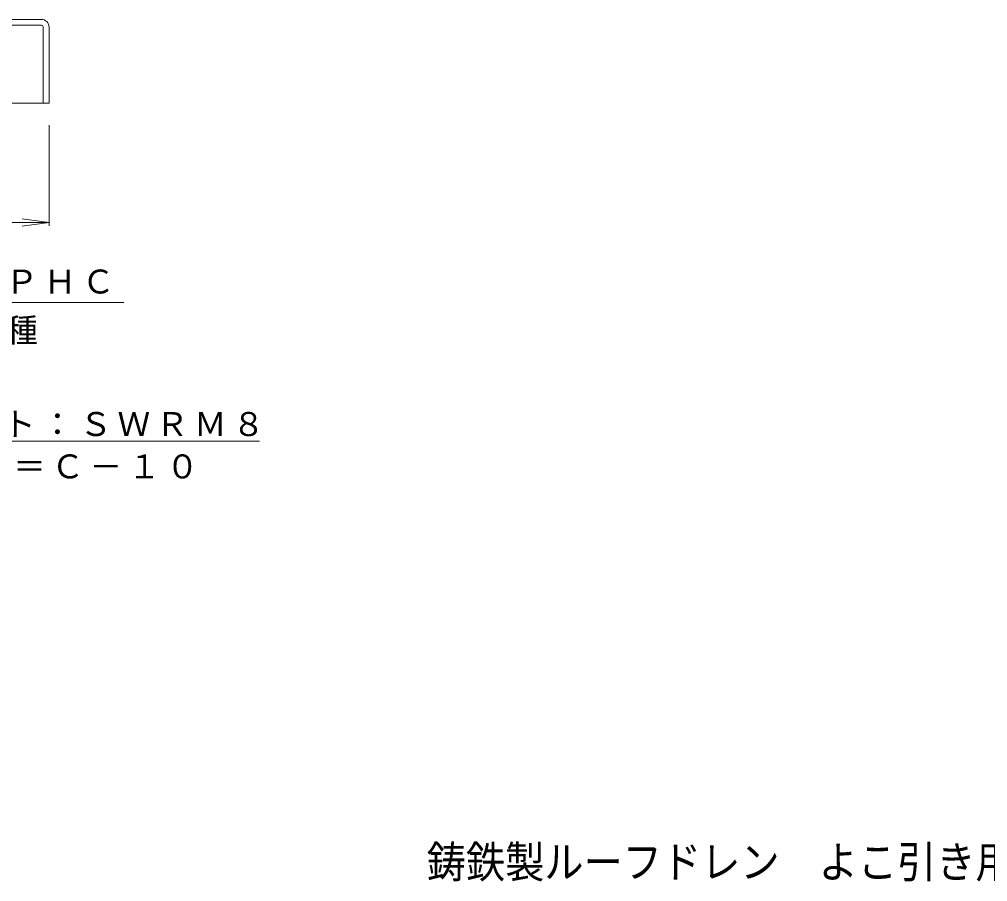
# Model space of a CAD drawing. Units: millimetres, scale not verified. Extents: x -757 to 821, y -582 to 568.
# Drawn here: x -234.6 to 32.1, y -568.7 to -331.3 of the extents above; entities that cross this region are included whole.
import ezdxf
from ezdxf.enums import TextEntityAlignment as Align

# ---------------------------------------------------------------- set-up
doc = ezdxf.new("R2010")
doc.units = ezdxf.units.MM
doc.header["$LTSCALE"] = 3
for name, color, linetype, lineweight in [('3-4', 7, 'Continuous', 9), ('3-5', 7, 'Continuous', 9), ('3-B', 3, 'Continuous', 9)]:
    doc.layers.add(name, color=color, linetype=linetype, lineweight=lineweight)
doc.layers.add('F-4_F-4ﾚｲﾔ', color=2, linetype='Continuous')
doc.styles.add('ＭＳ ゴシック', font='')
doc.styles.get('ＭＳ ゴシック').set_extended_font_data('MS Gothic')

msp = doc.modelspace()

# ---------------------------------------------------------------- linework, layer by layer
at = {"layer": '3-4'}
for p, q in [((-226.479, -388.166), (-226.479, -360.444)), ((-226.479, -387.266), (-233.914, -386.287)), ((-476.478, -387.266), (-226.479, -387.266)), ((-226.479, -387.266), (-233.914, -388.245))]:
    msp.add_line(p, q, dxfattribs=at)
at = {"layer": '3-5'}
for p, q in [((-304.449, -409.251), (-205.871, -409.251)), ((-295.437, -447.51), (-168.518, -447.51))]:
    msp.add_line(p, q, dxfattribs=at)
at = {"layer": '3-B'}
for p, q in [((-326.478, -331.344), (-228.579, -331.344)), ((-228.579, -332.944), (-326.478, -332.944)), ((-228.079, -333.444), (-228.079, -354.444)), ((-226.479, -333.444), (-226.479, -354.444)), ((-476.478, -354.444), (-226.479, -354.444))]:
    msp.add_line(p, q, dxfattribs=at)
for radius in [2.1, 0.5]:
    msp.add_arc((-228.579, -333.444), radius, 0, 90, dxfattribs=at)

# ---------------------------------------------------------------- texts
at = {"layer": '3-5', "char_height": 6.598, "attachment_point": 7, "style": 'ＭＳ ゴシック'}
for s, insert in [('\\T1.17;蝶ナット：ＳＰＨＣ', (-301.66, -407.542)), ('\\T1.17;Ｍ６，３種', (-280.66, -421.192)), ('\\T1.17;長ねじボルト：ＳＷＲＭ８', (-291.841, -446.792)), ('\\T1.17;Ｍ６，Ｌ＝Ｃ－１０', (-278.477, -458.679))]:
    msp.add_mtext(s, dxfattribs=dict(at, insert=insert))
at = {"layer": 'F-4_F-4ﾚｲﾔ', "style": 'ＭＳ ゴシック', "width": 0.9}
msp.add_text('鋳鉄製ルーフドレン\u3000よこ引き用\u3000デッキプレート打込型\u3000ねじ込み式\u3000塗膜・モルタル防水用', height=8.798, dxfattribs=at).set_placement((-122.42, -570.346), align=Align.BOTTOM_LEFT)

doc.saveas('drawing.dxf')
